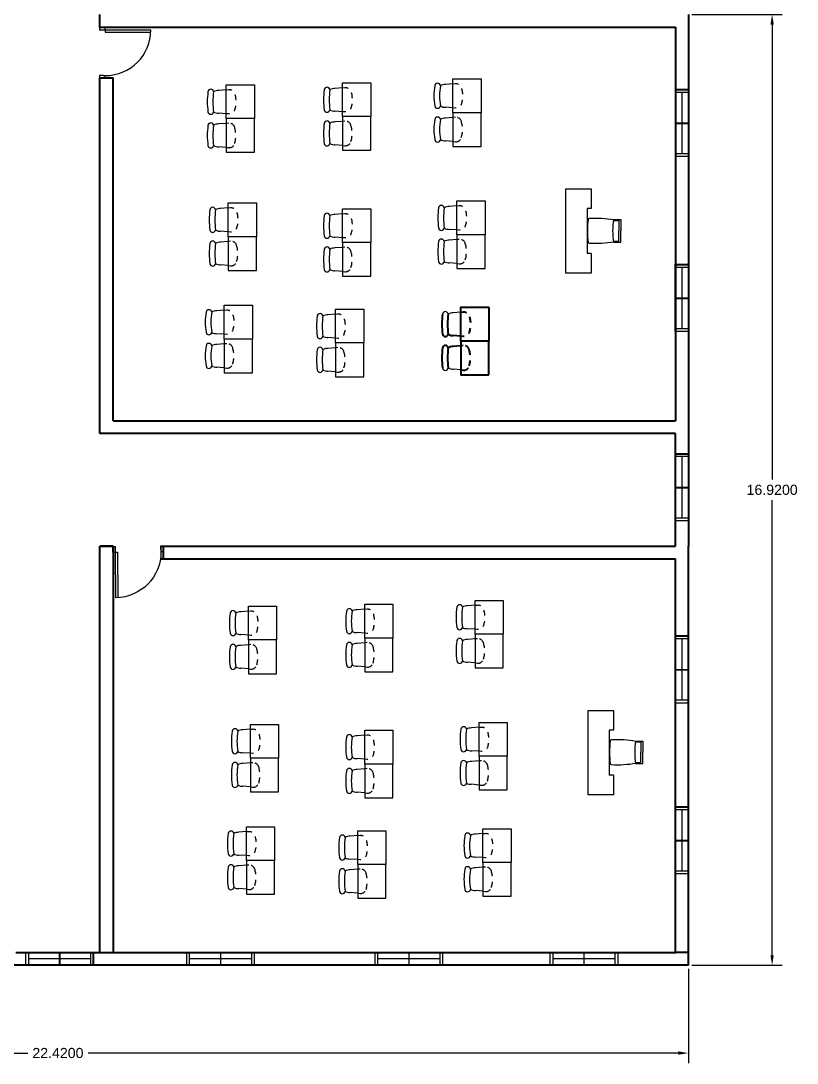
# Model space of a CAD drawing. Header units: metres. Extents: x -353 to 1688, y -477 to 135.
# Drawn here: x -226.75 to -212.95, y -443.92 to -425.38 of the extents above; entities that cross this region are included whole.
import ezdxf

# ---------------------------------------------------------------- set-up
doc = ezdxf.new("R2010")
doc.units = ezdxf.units.M
doc.header["$MEASUREMENT"] = 0
doc.linetypes.add('HIDDEN2', pattern=[0.1875, 0.125, -0.0625])
doc.layers.add('DIMENSION', color=240, linetype='Continuous', lineweight=40)
doc.layers.add('WALL', color=2, linetype='Continuous', lineweight=40)
doc.layers.add('door space', color=1, linetype='Continuous')
doc.layers.add('WINDOW', color=10, linetype='Continuous')
doc.layers.add('FURNITURE', color=130, linetype='Continuous', plot=False)
doc.styles.get("Standard").update_dxf_attribs({"font": 'arial.ttf'})
doc.dimstyles.new('Annotative', dxfattribs={"dimscale": 0, "dimtxt": 0.18, "dimasz": 0.18, "dimexe": 0.18, "dimexo": 0.0625, "dimgap": 0.09, "dimtad": 0, "dimtih": 1, "dimtoh": 1, "dimdec": 4, "dimzin": 0, "dimdsep": 46, "dimtxsty": 'Standard', "dimcen": 0.09, "dimadec": 0, "dimazin": 0, "dimtfac": 1, "dimtdec": 4, "dimtofl": 0, "dimtmove": 0, "dimatfit": 3, "dimfxl": 1, "dimtolj": 1, "dimtzin": 0, "dimarcsym": 0})

# ---------------------------------------------------------------- blocks, each defined once
blk = doc.blocks.new('*D440')
at = {"layer": 'Defpoints', "color": 0, "transparency": 16777216}
for p in [(-214.881, -425.264), (-214.881, -442.184), (-213.391, -442.184)]:
    blk.add_point(p, dxfattribs=at)
at = {"layer": 'DIMENSION', "color": 0, "lineweight": -2, "transparency": 16777216}
for p, q in [((-214.818, -425.264), (-213.211, -425.264)), ((-213.391, -425.444), (-213.391, -433.542)), ((-213.391, -442.004), (-213.391, -433.905)), ((-214.818, -442.184), (-213.211, -442.184))]:
    blk.add_line(p, q, dxfattribs=at)
at = {"layer": 'DIMENSION', "color": 0, "transparency": 16777216}
for points in [[(-213.421, -425.444), (-213.361, -425.444), (-213.391, -425.264)], [(-213.421, -442.004), (-213.361, -442.004), (-213.391, -442.184)]]:
    blk.add_solid(points, dxfattribs=at)
at = {"layer": 'DIMENSION', "color": 0, "transparency": 16777216, "insert": (-213.391, -433.724), "char_height": 0.18, "attachment_point": 5}
blk.add_mtext('\\A1;16.9200', dxfattribs=at)
blk = doc.blocks.new('*D441')
at = {"layer": 'Defpoints', "color": 0, "transparency": 16777216}
for p in [(-237.301, -442.184), (-214.881, -442.184), (-214.881, -443.745)]:
    blk.add_point(p, dxfattribs=at)
at = {"layer": 'DIMENSION', "color": 0, "lineweight": -2, "transparency": 16777216}
for p, q in [((-237.301, -442.246), (-237.301, -443.925)), ((-214.881, -442.246), (-214.881, -443.925)), ((-237.121, -443.745), (-226.626, -443.745)), ((-215.061, -443.745), (-225.556, -443.745))]:
    blk.add_line(p, q, dxfattribs=at)
at = {"layer": 'DIMENSION', "color": 0, "transparency": 16777216}
for points in [[(-237.121, -443.715), (-237.121, -443.775), (-237.301, -443.745)], [(-215.061, -443.715), (-215.061, -443.775), (-214.881, -443.745)]]:
    blk.add_solid(points, dxfattribs=at)
at = {"layer": 'DIMENSION', "color": 0, "transparency": 16777216, "insert": (-226.091, -443.745), "char_height": 0.18, "attachment_point": 5}
blk.add_mtext('\\A1;22.4200', dxfattribs=at)

msp = doc.modelspace()

# ---------------------------------------------------------------- linework, layer by layer
at = {"layer": 'DIMENSION'}
for p, q in [((-218.92587, -430.98972), (-219.06094, -430.97993)), ((-218.92587, -431.16093), (-219.06094, -431.17072))]:
    msp.add_line(p, q, dxfattribs=at)
for points in [[(-218.42587, -430.47532), (-218.42587, -431.07532), (-218.92587, -431.07532), (-218.92587, -430.47532)], [(-218.42587, -431.67532), (-218.42587, -431.07532), (-218.92587, -431.07532), (-218.92587, -431.67532)]]:
    msp.add_lwpolyline(points, close=True, dxfattribs=at)
at = {"layer": 'DIMENSION', "linetype": 'HIDDEN2', "ltscale": 0.03, "flags": 128}
msp.add_lwpolyline([(-218.92587, -430.56162), (-218.88308, -430.55783, -0.35850154), (-218.77661, -430.63085, -0.14150797), (-218.77661, -430.9198, -0.35850154), (-218.88308, -430.99282), (-218.92587, -430.98972)], format="xyb", dxfattribs=at)
at = {"layer": 'DIMENSION', "linetype": 'HIDDEN2', "ltscale": 0.03}
msp.add_lwpolyline([(-218.92587, -431.58903), (-218.88308, -431.59282, 0.35850154), (-218.77661, -431.5198, 0.14150797), (-218.77661, -431.23085, 0.35850154), (-218.88308, -431.15783), (-218.92587, -431.16093)], format="xyb", dxfattribs=at)
at = {"layer": 'DIMENSION'}
for centre, radius, start, end in [((-218.04497, -430.77532), 1.2192, 171.544527, 188.455473), ((-219.20067, -430.94712), 0.0508, 188.455473, 351.544527), ((-219.06094, -430.77675), 0.20318, 243.61801, 270), ((-218.04497, -431.37532), 1.2192, 171.544527, 188.455473), ((-219.20067, -431.20352), 0.0508, 8.455473, 171.544527), ((-219.06094, -431.37389), 0.20318, 90, 116.38199)]:
    msp.add_arc(centre, radius, start, end, dxfattribs=at)
at = {"layer": 'DIMENSION', "color": 7}
for centre in [(-217.94447, -430.77532), (-217.94447, -431.37532)]:
    msp.add_arc(centre, 1.2192, 171.544527, 188.455473, dxfattribs=at)
at = {"layer": 'door space'}
for p, q in [((-225.34879, -425.49721), (-225.34879, -425.54721)), ((-225.24879, -425.49721), (-225.34879, -425.49721)), ((-225.28879, -425.54721), (-225.34879, -425.54721)), ((-225.24879, -425.54221), (-225.28879, -425.54221)), ((-225.28879, -425.54721), (-225.28879, -425.54221)), ((-225.24879, -425.54221), (-225.24879, -425.49721)), ((-224.43879, -425.54221), (-225.24879, -425.54221)), ((-225.24879, -425.54221), (-225.24879, -425.57721)), ((-225.24879, -425.57721), (-224.43879, -425.57721)), ((-225.34879, -426.34721), (-225.34879, -426.39721)), ((-225.34879, -426.34721), (-225.28879, -426.34721)), ((-225.28879, -426.35221), (-225.28879, -426.34721)), ((-225.28879, -426.35221), (-225.24879, -426.35221)), ((-225.24879, -426.39721), (-225.24879, -426.35221)), ((-225.34879, -426.39721), (-225.24879, -426.39721)), ((-225.11518, -434.73297), (-225.06518, -434.73246)), ((-225.11417, -434.83296), (-225.11518, -434.73297)), ((-225.06918, -434.83251), (-225.11417, -434.83296)), ((-225.06458, -434.79246), (-225.06958, -434.79251)), ((-225.06918, -434.83251), (-225.06958, -434.79251)), ((-225.06918, -434.83251), (-225.03418, -434.83216)), ((-225.06105, -435.64247), (-225.06918, -434.83251)), ((-225.06458, -434.79246), (-225.06518, -434.73246)), ((-225.03418, -434.83216), (-225.02605, -435.64212)), ((-224.26522, -434.72443), (-224.21522, -434.72393)), ((-224.26522, -434.72443), (-224.26462, -434.78443)), ((-224.25962, -434.78438), (-224.26462, -434.78443)), ((-224.26084, -434.72439), (-224.26084, -434.88444)), ((-224.25962, -434.78438), (-224.25922, -434.82438)), ((-224.21422, -434.82393), (-224.25922, -434.82438)), ((-224.21522, -434.72393), (-224.21422, -434.82393))]:
    msp.add_line(p, q, dxfattribs=at)
msp.add_ellipse((-225.24879, -425.54221), major_axis=(0.57276, 0.57276), ratio=1, start_param=3.92699082, end_param=5.49778714, dxfattribs=at)
at = {"layer": 'door space', "extrusion": (0, 0, -1)}
msp.add_ellipse((-225.06918, -434.83251), major_axis=(-0.56698, -0.57848), ratio=1, start_param=3.92699082, end_param=5.49778714, dxfattribs=at)
at = {"layer": 'FURNITURE'}
for p, q in [((-219.06608, -426.4987), (-219.20115, -426.51066)), ((-223.09728, -426.60377), (-223.23235, -426.61573)), ((-221.0291, -426.56875), (-221.16417, -426.58071)), ((-219.06608, -426.9268), (-219.20115, -426.91701)), ((-223.09728, -427.03188), (-223.23235, -427.02209)), ((-221.0291, -426.99685), (-221.16417, -426.98706)), ((-219.06608, -427.09801), (-219.20115, -427.1078)), ((-223.09728, -427.20308), (-223.23235, -427.21287)), ((-221.0291, -427.16806), (-221.16417, -427.17785)), ((-223.09728, -427.63119), (-223.23235, -427.61923)), ((-221.0291, -427.59616), (-221.16417, -427.5842)), ((-219.06608, -427.52611), (-219.20115, -427.51415)), ((-217.05708, -429.8699), (-217.05708, -428.3699)), ((-217.05708, -428.3699), (-216.60708, -428.3699)), ((-216.60708, -428.3699), (-216.60708, -428.7199)), ((-223.06222, -428.70528), (-223.19729, -428.71724)), ((-218.99598, -428.67026), (-219.13105, -428.68222)), ((-216.68208, -428.7199), (-216.68208, -429.5199)), ((-216.60708, -428.7199), (-216.68208, -428.7199)), ((-221.0291, -428.81036), (-221.16417, -428.82232)), ((-216.20912, -428.9309), (-216.11708, -428.9309)), ((-216.20708, -428.9149), (-216.08208, -428.9149)), ((-216.11708, -428.9309), (-216.11708, -429.1149)), ((-216.08208, -428.9149), (-216.08208, -429.1149)), ((-223.06222, -429.13338), (-223.19729, -429.12359)), ((-218.99598, -429.09836), (-219.13105, -429.08857)), ((-216.11708, -429.2989), (-216.11708, -429.1149)), ((-216.08208, -429.3149), (-216.08208, -429.1149)), ((-223.06222, -429.30459), (-223.19729, -429.31438)), ((-221.0291, -429.23846), (-221.16417, -429.22867)), ((-218.99598, -429.26957), (-219.13105, -429.27936)), ((-216.20912, -429.2989), (-216.11708, -429.2989)), ((-216.20708, -429.3149), (-216.08208, -429.3149)), ((-221.0291, -429.40967), (-221.16417, -429.41946)), ((-216.60708, -429.5199), (-216.68208, -429.5199)), ((-216.60708, -429.5199), (-216.60708, -429.8699)), ((-218.99598, -429.69767), (-219.13105, -429.68571)), ((-223.06222, -429.7327), (-223.19729, -429.72073)), ((-221.0291, -429.83777), (-221.16417, -429.82581)), ((-216.60708, -429.8699), (-217.05708, -429.8699)), ((-223.13233, -430.52659), (-223.2674, -430.53855)), ((-221.1535, -430.59664), (-221.28857, -430.6086)), ((-218.92587, -430.56162), (-219.06094, -430.57358)), ((-223.13233, -430.95469), (-223.2674, -430.9449)), ((-223.13233, -431.1259), (-223.2674, -431.13569)), ((-221.1535, -431.02474), (-221.28857, -431.01495)), ((-221.1535, -431.19595), (-221.28857, -431.20574)), ((-223.13233, -431.554), (-223.2674, -431.54204)), ((-221.1535, -431.62405), (-221.28857, -431.61209)), ((-218.92587, -431.58903), (-219.06094, -431.57707)), ((-218.67271, -435.77643), (-218.80778, -435.78839)), ((-222.7039, -435.88151), (-222.83897, -435.89347)), ((-220.63572, -435.84648), (-220.77079, -435.85844)), ((-218.67271, -436.20453), (-218.80778, -436.19474)), ((-222.7039, -436.30961), (-222.83897, -436.29982)), ((-220.63572, -436.27458), (-220.77079, -436.26479)), ((-218.67271, -436.37574), (-218.80778, -436.38553)), ((-222.7039, -436.48082), (-222.83897, -436.49061)), ((-220.63572, -436.44579), (-220.77079, -436.45558)), ((-222.7039, -436.90892), (-222.83897, -436.89696)), ((-220.63572, -436.8739), (-220.77079, -436.86193)), ((-218.67271, -436.80384), (-218.80778, -436.79188)), ((-216.6637, -439.14763), (-216.6637, -437.64763)), ((-216.6637, -437.64763), (-216.2137, -437.64763)), ((-216.2137, -437.64763), (-216.2137, -437.99763)), ((-222.66885, -437.98302), (-222.80392, -437.99498)), ((-218.6026, -437.94799), (-218.73767, -437.95995)), ((-216.2887, -437.99763), (-216.2887, -438.79763)), ((-216.2137, -437.99763), (-216.2887, -437.99763)), ((-220.63572, -438.08809), (-220.77079, -438.10005)), ((-215.81575, -438.20863), (-215.7237, -438.20863)), ((-215.8137, -438.19263), (-215.6887, -438.19263)), ((-215.7237, -438.20863), (-215.7237, -438.39263)), ((-215.6887, -438.19263), (-215.6887, -438.39263)), ((-222.66885, -438.41112), (-222.80392, -438.40133)), ((-218.6026, -438.37609), (-218.73767, -438.3663)), ((-215.7237, -438.57663), (-215.7237, -438.39263)), ((-215.6887, -438.59263), (-215.6887, -438.39263)), ((-222.66885, -438.58233), (-222.80392, -438.59212)), ((-220.63572, -438.51619), (-220.77079, -438.5064)), ((-218.6026, -438.5473), (-218.73767, -438.55709)), ((-215.81575, -438.57663), (-215.7237, -438.57663)), ((-215.8137, -438.59263), (-215.6887, -438.59263)), ((-220.63572, -438.6874), (-220.77079, -438.69719)), ((-216.2137, -438.79763), (-216.2887, -438.79763)), ((-216.2137, -438.79763), (-216.2137, -439.14763)), ((-218.6026, -438.97541), (-218.73767, -438.96344)), ((-222.66885, -439.01043), (-222.80392, -438.99847)), ((-220.63572, -439.11551), (-220.77079, -439.10354)), ((-216.2137, -439.14763), (-216.6637, -439.14763)), ((-222.73896, -439.80432), (-222.87403, -439.81629)), ((-220.76012, -439.87437), (-220.89519, -439.88634)), ((-218.53249, -439.83935), (-218.66756, -439.85131)), ((-222.73896, -440.23243), (-222.87403, -440.22264)), ((-218.53249, -440.26745), (-218.66756, -440.25766)), ((-222.73896, -440.40364), (-222.87403, -440.41343)), ((-220.76012, -440.30248), (-220.89519, -440.29269)), ((-218.53249, -440.43866), (-218.66756, -440.44845)), ((-220.76012, -440.47369), (-220.89519, -440.48348)), ((-222.73896, -440.83174), (-222.87403, -440.81978)), ((-220.76012, -440.90179), (-220.89519, -440.88983)), ((-218.53249, -440.86676), (-218.66756, -440.8548))]:
    msp.add_line(p, q, dxfattribs=at)
for points in [[(-222.59728, -426.51748), (-222.59728, -427.11748), (-223.09728, -427.11748), (-223.09728, -426.51748)], [(-220.5291, -426.48246), (-220.5291, -427.08246), (-221.0291, -427.08246), (-221.0291, -426.48246)], [(-218.56608, -426.4124), (-218.56608, -427.0124), (-219.06608, -427.0124), (-219.06608, -426.4124)], [(-222.59728, -427.71748), (-222.59728, -427.11748), (-223.09728, -427.11748), (-223.09728, -427.71748)], [(-220.5291, -427.68246), (-220.5291, -427.08246), (-221.0291, -427.08246), (-221.0291, -427.68246)], [(-218.56608, -427.6124), (-218.56608, -427.0124), (-219.06608, -427.0124), (-219.06608, -427.6124)], [(-218.49598, -428.58396), (-218.49598, -429.18396), (-218.99598, -429.18396), (-218.99598, -428.58396)], [(-222.56222, -428.61899), (-222.56222, -429.21899), (-223.06222, -429.21899), (-223.06222, -428.61899)], [(-220.5291, -428.72406), (-220.5291, -429.32406), (-221.0291, -429.32406), (-221.0291, -428.72406)], [(-222.56222, -429.81899), (-222.56222, -429.21899), (-223.06222, -429.21899), (-223.06222, -429.81899)], [(-220.5291, -429.92406), (-220.5291, -429.32406), (-221.0291, -429.32406), (-221.0291, -429.92406)], [(-218.49598, -429.78396), (-218.49598, -429.18396), (-218.99598, -429.18396), (-218.99598, -429.78396)], [(-222.63233, -430.4403), (-222.63233, -431.0403), (-223.13233, -431.0403), (-223.13233, -430.4403)], [(-220.6535, -430.51035), (-220.6535, -431.11035), (-221.1535, -431.11035), (-221.1535, -430.51035)], [(-222.63233, -431.6403), (-222.63233, -431.0403), (-223.13233, -431.0403), (-223.13233, -431.6403)], [(-220.6535, -431.71035), (-220.6535, -431.11035), (-221.1535, -431.11035), (-221.1535, -431.71035)], [(-222.2039, -435.79521), (-222.2039, -436.39521), (-222.7039, -436.39521), (-222.7039, -435.79521)], [(-220.13572, -435.76019), (-220.13572, -436.36019), (-220.63572, -436.36019), (-220.63572, -435.76019)], [(-218.17271, -435.69014), (-218.17271, -436.29014), (-218.67271, -436.29014), (-218.67271, -435.69014)], [(-220.13572, -436.96019), (-220.13572, -436.36019), (-220.63572, -436.36019), (-220.63572, -436.96019)], [(-218.17271, -436.89014), (-218.17271, -436.29014), (-218.67271, -436.29014), (-218.67271, -436.89014)], [(-222.2039, -436.99521), (-222.2039, -436.39521), (-222.7039, -436.39521), (-222.7039, -436.99521)], [(-218.1026, -437.8617), (-218.1026, -438.4617), (-218.6026, -438.4617), (-218.6026, -437.8617)], [(-222.16885, -437.89672), (-222.16885, -438.49672), (-222.66885, -438.49672), (-222.66885, -437.89672)], [(-220.13572, -438.0018), (-220.13572, -438.6018), (-220.63572, -438.6018), (-220.63572, -438.0018)], [(-222.16885, -439.09672), (-222.16885, -438.49672), (-222.66885, -438.49672), (-222.66885, -439.09672)], [(-220.13572, -439.2018), (-220.13572, -438.6018), (-220.63572, -438.6018), (-220.63572, -439.2018)], [(-218.1026, -439.0617), (-218.1026, -438.4617), (-218.6026, -438.4617), (-218.6026, -439.0617)], [(-222.23896, -439.71803), (-222.23896, -440.31803), (-222.73896, -440.31803), (-222.73896, -439.71803)], [(-220.26012, -439.78808), (-220.26012, -440.38808), (-220.76012, -440.38808), (-220.76012, -439.78808)], [(-218.03249, -439.75306), (-218.03249, -440.35306), (-218.53249, -440.35306), (-218.53249, -439.75306)], [(-222.23896, -440.91803), (-222.23896, -440.31803), (-222.73896, -440.31803), (-222.73896, -440.91803)], [(-220.26012, -440.98808), (-220.26012, -440.38808), (-220.76012, -440.38808), (-220.76012, -440.98808)], [(-218.03249, -440.95306), (-218.03249, -440.35306), (-218.53249, -440.35306), (-218.53249, -440.95306)]]:
    msp.add_lwpolyline(points, close=True, dxfattribs=at)
at = {"layer": 'FURNITURE', "linetype": 'HIDDEN2', "ltscale": 0.03, "flags": 128}
for points in [[(-219.06608, -426.4987), (-219.02329, -426.49491, -0.35850154), (-218.91683, -426.56793, -0.14150797), (-218.91683, -426.85688, -0.35850154), (-219.02329, -426.9299), (-219.06608, -426.9268)], [(-223.09728, -426.60377), (-223.05449, -426.59998, -0.35850154), (-222.94802, -426.67301, -0.14150797), (-222.94802, -426.96195, -0.35850154), (-223.05449, -427.03498), (-223.09728, -427.03188)], [(-221.0291, -426.56875), (-220.98631, -426.56496, -0.35850154), (-220.87984, -426.63798, -0.14150797), (-220.87984, -426.92693, -0.35850154), (-220.98631, -426.99995), (-221.0291, -426.99685)], [(-223.06222, -428.70528), (-223.01943, -428.70149, -0.35850154), (-222.91297, -428.77452, -0.14150797), (-222.91297, -429.06346, -0.35850154), (-223.01943, -429.13649), (-223.06222, -429.13338)], [(-218.99598, -428.67026), (-218.95319, -428.66647, -0.35850154), (-218.84672, -428.73949, -0.14150797), (-218.84672, -429.02844, -0.35850154), (-218.95319, -429.10146), (-218.99598, -429.09836)], [(-221.0291, -428.81036), (-220.98631, -428.80657, -0.35850154), (-220.87984, -428.87959, -0.14150797), (-220.87984, -429.16854, -0.35850154), (-220.98631, -429.24156), (-221.0291, -429.23846)], [(-223.13233, -430.52659), (-223.08954, -430.5228, -0.35850154), (-222.98308, -430.59582, -0.14150797), (-222.98308, -430.88477, -0.35850154), (-223.08954, -430.95779), (-223.13233, -430.95469)], [(-221.1535, -430.59664), (-221.11071, -430.59285, -0.35850154), (-221.00424, -430.66587, -0.14150797), (-221.00424, -430.95482, -0.35850154), (-221.11071, -431.02784), (-221.1535, -431.02474)], [(-218.67271, -435.77643), (-218.62992, -435.77264, -0.35850154), (-218.52345, -435.84566, -0.14150797), (-218.52345, -436.13461, -0.35850154), (-218.62992, -436.20763), (-218.67271, -436.20453)], [(-222.7039, -435.88151), (-222.66111, -435.87772, -0.35850154), (-222.55465, -435.95074, -0.14150797), (-222.55465, -436.23969, -0.35850154), (-222.66111, -436.31271), (-222.7039, -436.30961)], [(-220.63572, -435.84648), (-220.59293, -435.84269, -0.35850154), (-220.48647, -435.91572, -0.14150797), (-220.48647, -436.20466, -0.35850154), (-220.59293, -436.27769), (-220.63572, -436.27458)], [(-222.66885, -437.98302), (-222.62606, -437.97923, -0.35850154), (-222.51959, -438.05225, -0.14150797), (-222.51959, -438.3412, -0.35850154), (-222.62606, -438.41422), (-222.66885, -438.41112)], [(-218.6026, -437.94799), (-218.55981, -437.9442, -0.35850154), (-218.45334, -438.01722, -0.14150797), (-218.45334, -438.30617, -0.35850154), (-218.55981, -438.37919), (-218.6026, -438.37609)], [(-220.63572, -438.08809), (-220.59293, -438.0843, -0.35850154), (-220.48647, -438.15733, -0.14150797), (-220.48647, -438.44627, -0.35850154), (-220.59293, -438.5193), (-220.63572, -438.51619)], [(-222.73896, -439.80432), (-222.69617, -439.80053, -0.35850154), (-222.5897, -439.87356, -0.14150797), (-222.5897, -440.1625, -0.35850154), (-222.69617, -440.23553), (-222.73896, -440.23243)], [(-220.76012, -439.87437), (-220.71733, -439.87058, -0.35850154), (-220.61087, -439.94361, -0.14150797), (-220.61087, -440.23255, -0.35850154), (-220.71733, -440.30558), (-220.76012, -440.30248)], [(-218.53249, -439.83935), (-218.4897, -439.83556, -0.35850154), (-218.38324, -439.90858, -0.14150797), (-218.38324, -440.19753, -0.35850154), (-218.4897, -440.27055), (-218.53249, -440.26745)]]:
    msp.add_lwpolyline(points, format="xyb", dxfattribs=at)
at = {"layer": 'FURNITURE', "linetype": 'HIDDEN2', "ltscale": 0.03}
for points in [[(-219.06608, -427.52611), (-219.02329, -427.5299, 0.35850154), (-218.91683, -427.45688, 0.14150797), (-218.91683, -427.16793, 0.35850154), (-219.02329, -427.09491), (-219.06608, -427.09801)], [(-223.09728, -427.63119), (-223.05449, -427.63498, 0.35850154), (-222.94802, -427.56195, 0.14150797), (-222.94802, -427.27301, 0.35850154), (-223.05449, -427.19998), (-223.09728, -427.20308)], [(-221.0291, -427.59616), (-220.98631, -427.59995, 0.35850154), (-220.87984, -427.52693, 0.14150797), (-220.87984, -427.23798, 0.35850154), (-220.98631, -427.16496), (-221.0291, -427.16806)], [(-223.06222, -429.7327), (-223.01943, -429.73649, 0.35850154), (-222.91297, -429.66346, 0.14150797), (-222.91297, -429.37452, 0.35850154), (-223.01943, -429.30149), (-223.06222, -429.30459)], [(-218.99598, -429.69767), (-218.95319, -429.70146, 0.35850154), (-218.84672, -429.62844, 0.14150797), (-218.84672, -429.33949, 0.35850154), (-218.95319, -429.26647), (-218.99598, -429.26957)], [(-221.0291, -429.83777), (-220.98631, -429.84156, 0.35850154), (-220.87984, -429.76854, 0.14150797), (-220.87984, -429.47959, 0.35850154), (-220.98631, -429.40657), (-221.0291, -429.40967)], [(-223.13233, -431.554), (-223.08954, -431.55779, 0.35850154), (-222.98308, -431.48477, 0.14150797), (-222.98308, -431.19582, 0.35850154), (-223.08954, -431.1228), (-223.13233, -431.1259)], [(-221.1535, -431.62405), (-221.11071, -431.62784, 0.35850154), (-221.00424, -431.55482, 0.14150797), (-221.00424, -431.26587, 0.35850154), (-221.11071, -431.19285), (-221.1535, -431.19595)], [(-218.67271, -436.80384), (-218.62992, -436.80763, 0.35850154), (-218.52345, -436.73461, 0.14150797), (-218.52345, -436.44566, 0.35850154), (-218.62992, -436.37264), (-218.67271, -436.37574)], [(-222.7039, -436.90892), (-222.66111, -436.91271, 0.35850154), (-222.55465, -436.83969, 0.14150797), (-222.55465, -436.55074, 0.35850154), (-222.66111, -436.47772), (-222.7039, -436.48082)], [(-220.63572, -436.8739), (-220.59293, -436.87769, 0.35850154), (-220.48647, -436.80466, 0.14150797), (-220.48647, -436.51572, 0.35850154), (-220.59293, -436.44269), (-220.63572, -436.44579)], [(-222.66885, -439.01043), (-222.62606, -439.01422, 0.35850154), (-222.51959, -438.9412, 0.14150797), (-222.51959, -438.65225, 0.35850154), (-222.62606, -438.57923), (-222.66885, -438.58233)], [(-218.6026, -438.97541), (-218.55981, -438.97919, 0.35850154), (-218.45334, -438.90617, 0.14150797), (-218.45334, -438.61722, 0.35850154), (-218.55981, -438.5442), (-218.6026, -438.5473)], [(-220.63572, -439.11551), (-220.59293, -439.1193, 0.35850154), (-220.48647, -439.04627, 0.14150797), (-220.48647, -438.75733, 0.35850154), (-220.59293, -438.6843), (-220.63572, -438.6874)], [(-222.73896, -440.83174), (-222.69617, -440.83553, 0.35850154), (-222.5897, -440.7625, 0.14150797), (-222.5897, -440.47356, 0.35850154), (-222.69617, -440.40053), (-222.73896, -440.40364)], [(-220.76012, -440.90179), (-220.71733, -440.90558, 0.35850154), (-220.61087, -440.83255, 0.14150797), (-220.61087, -440.54361, 0.35850154), (-220.71733, -440.47058), (-220.76012, -440.47369)], [(-218.53249, -440.86676), (-218.4897, -440.87055, 0.35850154), (-218.38324, -440.79753, 0.14150797), (-218.38324, -440.50858, 0.35850154), (-218.4897, -440.43556), (-218.53249, -440.43866)]]:
    msp.add_lwpolyline(points, format="xyb", dxfattribs=at)
at = {"layer": 'FURNITURE'}
for centre, radius, start, end in [((-221.3039, -426.61065), 0.0508, 8.455473, 171.544527), ((-218.18518, -426.7124), 1.2192, 171.544527, 188.455473), ((-219.34088, -426.5406), 0.0508, 8.455473, 171.544527), ((-219.20115, -426.71383), 0.20318, 90, 116.212212), ((-222.21638, -426.81748), 1.2192, 171.544527, 188.455473), ((-223.37208, -426.64568), 0.0508, 8.455473, 171.544527), ((-223.23235, -426.81891), 0.20318, 90, 116.212212), ((-220.1482, -426.78246), 1.2192, 171.544527, 188.455473), ((-221.16417, -426.78389), 0.20318, 90, 116.212212), ((-219.34088, -426.88421), 0.0508, 188.455473, 351.544527), ((-219.20115, -426.71383), 0.20318, 243.61801, 270), ((-223.37208, -426.98928), 0.0508, 188.455473, 351.544527), ((-223.23235, -426.81891), 0.20318, 243.61801, 270), ((-221.3039, -426.95426), 0.0508, 188.455473, 351.544527), ((-221.16417, -426.78389), 0.20318, 243.61801, 270), ((-219.34088, -427.1406), 0.0508, 8.455473, 171.544527), ((-219.20115, -427.31097), 0.20318, 90, 116.38199), ((-222.21638, -427.41748), 1.2192, 171.544527, 188.455473), ((-223.37208, -427.24568), 0.0508, 8.455473, 171.544527), ((-223.23235, -427.41605), 0.20318, 90, 116.38199), ((-220.1482, -427.38246), 1.2192, 171.544527, 188.455473), ((-221.3039, -427.21065), 0.0508, 8.455473, 171.544527), ((-221.16417, -427.38102), 0.20318, 90, 116.38199), ((-218.18518, -427.3124), 1.2192, 171.544527, 188.455473), ((-223.37208, -427.58928), 0.0508, 188.455473, 351.544527), ((-223.23235, -427.41605), 0.20318, 243.787788, 270), ((-221.3039, -427.55426), 0.0508, 188.455473, 351.544527), ((-221.16417, -427.38102), 0.20318, 243.787788, 270), ((-219.34088, -427.48421), 0.0508, 188.455473, 351.544527), ((-219.20115, -427.31097), 0.20318, 243.787788, 270), ((-222.18132, -428.91899), 1.2192, 171.544527, 188.455473), ((-223.33702, -428.74719), 0.0508, 8.455473, 171.544527), ((-223.19729, -428.92042), 0.20318, 90, 116.212212), ((-218.11508, -428.88396), 1.2192, 171.544527, 188.455473), ((-219.27078, -428.71216), 0.0508, 8.455473, 171.544527), ((-219.13105, -428.88539), 0.20318, 90, 116.212212), ((-220.1482, -429.02406), 1.2192, 171.544527, 188.455473), ((-221.3039, -428.85226), 0.0508, 8.455473, 171.544527), ((-221.16417, -429.02549), 0.20318, 90, 116.212212), ((-223.33702, -429.09079), 0.0508, 188.455473, 351.544527), ((-223.19729, -428.92042), 0.20318, 243.61801, 270), ((-219.27078, -429.05577), 0.0508, 188.455473, 351.544527), ((-219.13105, -428.88539), 0.20318, 243.61801, 270), ((-222.18132, -429.51899), 1.2192, 171.544527, 188.455473), ((-223.33702, -429.34719), 0.0508, 8.455473, 171.544527), ((-223.19729, -429.51756), 0.20318, 90, 116.38199), ((-221.3039, -429.19587), 0.0508, 188.455473, 351.544527), ((-221.16417, -429.02549), 0.20318, 243.61801, 270), ((-218.11508, -429.48396), 1.2192, 171.544527, 188.455473), ((-219.27078, -429.31216), 0.0508, 8.455473, 171.544527), ((-219.13105, -429.48253), 0.20318, 90, 116.38199), ((-220.1482, -429.62406), 1.2192, 171.544527, 188.455473), ((-221.3039, -429.45226), 0.0508, 8.455473, 171.544527), ((-221.16417, -429.62263), 0.20318, 90, 116.38199), ((-223.33702, -429.69079), 0.0508, 188.455473, 351.544527), ((-223.19729, -429.51756), 0.20318, 243.787788, 270), ((-219.27078, -429.65577), 0.0508, 188.455473, 351.544527), ((-219.13105, -429.48253), 0.20318, 243.787788, 270), ((-221.3039, -429.79587), 0.0508, 188.455473, 351.544527), ((-221.16417, -429.62263), 0.20318, 243.787788, 270), ((-222.25143, -430.7403), 1.2192, 171.544527, 188.455473), ((-223.40713, -430.56849), 0.0508, 8.455473, 171.544527), ((-223.2674, -430.74173), 0.20318, 90, 116.212212), ((-220.2726, -430.81035), 1.2192, 171.544527, 188.455473), ((-221.4283, -430.63855), 0.0508, 8.455473, 171.544527), ((-221.28857, -430.81178), 0.20318, 90, 116.212212), ((-219.20067, -430.60352), 0.0508, 8.455473, 171.544527), ((-219.06094, -430.77675), 0.20318, 90, 116.212212), ((-223.40713, -430.9121), 0.0508, 188.455473, 351.544527), ((-223.2674, -430.74173), 0.20318, 243.61801, 270), ((-221.4283, -430.98215), 0.0508, 188.455473, 351.544527), ((-221.28857, -430.81178), 0.20318, 243.61801, 270), ((-222.25143, -431.3403), 1.2192, 171.544527, 188.455473), ((-223.40713, -431.16849), 0.0508, 8.455473, 171.544527), ((-223.2674, -431.33887), 0.20318, 90, 116.38199), ((-221.4283, -431.23855), 0.0508, 8.455473, 171.544527), ((-220.2726, -431.41035), 1.2192, 171.544527, 188.455473), ((-221.28857, -431.40892), 0.20318, 90, 116.38199), ((-223.40713, -431.5121), 0.0508, 188.455473, 351.544527), ((-223.2674, -431.33887), 0.20318, 243.787788, 270), ((-219.20067, -431.54712), 0.0508, 188.455473, 351.544527), ((-219.06094, -431.37389), 0.20318, 243.787788, 270), ((-221.4283, -431.58215), 0.0508, 188.455473, 351.544527), ((-221.28857, -431.40892), 0.20318, 243.787788, 270), ((-217.79181, -435.99014), 1.2192, 171.544527, 188.455473), ((-218.94751, -435.81833), 0.0508, 8.455473, 171.544527), ((-218.80778, -435.99157), 0.20318, 90, 116.212212), ((-221.823, -436.09521), 1.2192, 171.544527, 188.455473), ((-222.9787, -435.92341), 0.0508, 8.455473, 171.544527), ((-222.83897, -436.09664), 0.20318, 90, 116.212212), ((-219.75482, -436.06019), 1.2192, 171.544527, 188.455473), ((-220.91052, -435.88839), 0.0508, 8.455473, 171.544527), ((-220.77079, -436.06162), 0.20318, 90, 116.212212), ((-218.94751, -436.16194), 0.0508, 188.455473, 351.544527), ((-218.80778, -435.99157), 0.20318, 243.61801, 270), ((-222.9787, -436.26702), 0.0508, 188.455473, 351.544527), ((-222.83897, -436.09664), 0.20318, 243.61801, 270), ((-220.91052, -436.23199), 0.0508, 188.455473, 351.544527), ((-220.77079, -436.06162), 0.20318, 243.61801, 270), ((-218.94751, -436.41833), 0.0508, 8.455473, 171.544527), ((-218.80778, -436.58871), 0.20318, 90, 116.38199), ((-221.823, -436.69521), 1.2192, 171.544527, 188.455473), ((-222.9787, -436.52341), 0.0508, 8.455473, 171.544527), ((-222.83897, -436.69378), 0.20318, 90, 116.38199), ((-219.75482, -436.66019), 1.2192, 171.544527, 188.455473), ((-220.91052, -436.48839), 0.0508, 8.455473, 171.544527), ((-220.77079, -436.65876), 0.20318, 90, 116.38199), ((-217.79181, -436.59014), 1.2192, 171.544527, 188.455473), ((-222.9787, -436.86702), 0.0508, 188.455473, 351.544527), ((-222.83897, -436.69378), 0.20318, 243.787788, 270), ((-220.91052, -436.83199), 0.0508, 188.455473, 351.544527), ((-220.77079, -436.65876), 0.20318, 243.787788, 270), ((-218.94751, -436.76194), 0.0508, 188.455473, 351.544527), ((-218.80778, -436.58871), 0.20318, 243.787788, 270), ((-221.78795, -438.19672), 1.2192, 171.544527, 188.455473), ((-222.94365, -438.02492), 0.0508, 8.455473, 171.544527), ((-222.80392, -438.19815), 0.20318, 90, 116.212212), ((-217.7217, -438.1617), 1.2192, 171.544527, 188.455473), ((-218.8774, -437.9899), 0.0508, 8.455473, 171.544527), ((-218.73767, -438.16313), 0.20318, 90, 116.212212), ((-219.75482, -438.3018), 1.2192, 171.544527, 188.455473), ((-220.91052, -438.13), 0.0508, 8.455473, 171.544527), ((-220.77079, -438.30323), 0.20318, 90, 116.212212), ((-222.94365, -438.36853), 0.0508, 188.455473, 351.544527), ((-222.80392, -438.19815), 0.20318, 243.61801, 270), ((-218.8774, -438.3335), 0.0508, 188.455473, 351.544527), ((-218.73767, -438.16313), 0.20318, 243.61801, 270), ((-222.94365, -438.62492), 0.0508, 8.455473, 171.544527), ((-222.80392, -438.79529), 0.20318, 90, 116.38199), ((-220.91052, -438.4736), 0.0508, 188.455473, 351.544527), ((-220.77079, -438.30323), 0.20318, 243.61801, 270), ((-217.7217, -438.7617), 1.2192, 171.544527, 188.455473), ((-218.8774, -438.5899), 0.0508, 8.455473, 171.544527), ((-218.73767, -438.76027), 0.20318, 90, 116.38199), ((-221.78795, -438.79672), 1.2192, 171.544527, 188.455473), ((-219.75482, -438.9018), 1.2192, 171.544527, 188.455473), ((-220.91052, -438.73), 0.0508, 8.455473, 171.544527), ((-220.77079, -438.90037), 0.20318, 90, 116.38199), ((-222.94365, -438.96853), 0.0508, 188.455473, 351.544527), ((-222.80392, -438.79529), 0.20318, 243.787788, 270), ((-218.8774, -438.9335), 0.0508, 188.455473, 351.544527), ((-218.73767, -438.76027), 0.20318, 243.787788, 270), ((-220.91052, -439.0736), 0.0508, 188.455473, 351.544527), ((-220.77079, -438.90037), 0.20318, 243.787788, 270), ((-221.85806, -440.01803), 1.2192, 171.544527, 188.455473), ((-223.01376, -439.84623), 0.0508, 8.455473, 171.544527), ((-222.87403, -440.01946), 0.20318, 90, 116.212212), ((-219.87922, -440.08808), 1.2192, 171.544527, 188.455473), ((-221.03492, -439.91628), 0.0508, 8.455473, 171.544527), ((-220.89519, -440.08951), 0.20318, 90, 116.212212), ((-217.65159, -440.05306), 1.2192, 171.544527, 188.455473), ((-218.80729, -439.88125), 0.0508, 8.455473, 171.544527), ((-218.66756, -440.05449), 0.20318, 90, 116.212212), ((-223.01376, -440.18983), 0.0508, 188.455473, 351.544527), ((-222.87403, -440.01946), 0.20318, 243.61801, 270), ((-221.03492, -440.25988), 0.0508, 188.455473, 351.544527), ((-220.89519, -440.08951), 0.20318, 243.61801, 270), ((-218.80729, -440.22486), 0.0508, 188.455473, 351.544527), ((-218.66756, -440.05449), 0.20318, 243.61801, 270), ((-221.85806, -440.61803), 1.2192, 171.544527, 188.455473), ((-223.01376, -440.44623), 0.0508, 8.455473, 171.544527), ((-222.87403, -440.6166), 0.20318, 90, 116.38199), ((-221.03492, -440.51628), 0.0508, 8.455473, 171.544527), ((-218.80729, -440.48125), 0.0508, 8.455473, 171.544527), ((-218.66756, -440.65163), 0.20318, 90, 116.38199), ((-219.87922, -440.68808), 1.2192, 171.544527, 188.455473), ((-220.89519, -440.68665), 0.20318, 90, 116.38199), ((-217.65159, -440.65306), 1.2192, 171.544527, 188.455473), ((-223.01376, -440.78983), 0.0508, 188.455473, 351.544527), ((-222.87403, -440.6166), 0.20318, 243.787788, 270), ((-218.80729, -440.82486), 0.0508, 188.455473, 351.544527), ((-218.66756, -440.65163), 0.20318, 243.787788, 270), ((-221.03492, -440.85988), 0.0508, 188.455473, 351.544527), ((-220.89519, -440.68665), 0.20318, 243.787788, 270)]:
    msp.add_arc(centre, radius, start, end, dxfattribs=at)
at = {"layer": 'FURNITURE', "color": 7}
for centre in [(-218.08469, -426.7124), (-222.11588, -426.81748), (-220.0477, -426.78246), (-222.11588, -427.41748), (-220.0477, -427.38246), (-218.08469, -427.3124), (-222.08083, -428.91899), (-218.01458, -428.88396), (-220.0477, -429.02406), (-222.08083, -429.51899), (-218.01458, -429.48396), (-220.0477, -429.62406), (-222.15094, -430.7403), (-220.1721, -430.81035), (-222.15094, -431.3403), (-220.1721, -431.41035), (-217.69131, -435.99014), (-221.72251, -436.09521), (-219.65433, -436.06019), (-221.72251, -436.69521), (-219.65433, -436.66019), (-217.69131, -436.59014), (-221.68745, -438.19672), (-217.6212, -438.1617), (-219.65433, -438.3018), (-217.6212, -438.7617), (-221.68745, -438.79672), (-219.65433, -438.9018), (-221.75756, -440.01803), (-219.77873, -440.08808), (-217.5511, -440.05306), (-221.75756, -440.61803), (-219.77873, -440.68808), (-217.5511, -440.65306)]:
    msp.add_arc(centre, 1.2192, 171.544527, 188.455473, dxfattribs=at)
at = {"layer": 'FURNITURE', "extrusion": (0, 0, -1)}
for centre, major_axis, start_param, end_param in [((-214.5537, -429.1149), (1.4958, 1.4958), 3.92699082, 4.02540934), ((-216.63894, -428.90901), (0.01414, 0.01414), 4.02540934, 5.45152419), ((-216.54508, -430.9364), (1.44926, 1.44926), 5.45152419, 5.6634572), ((-214.60694, -429.1274), (1.14141, 1.14141), 3.93473471, 4.05901893), ((-214.5537, -429.1149), (1.4958, -1.4958), 2.25777597, 2.35619449), ((-214.60694, -429.1024), (1.14141, -1.14141), 2.22416638, 2.3484506), ((-216.63894, -429.32079), (0.01414, -0.01414), 0.83166112, 2.25777597), ((-216.54508, -427.2934), (1.44926, -1.44926), 0.61972811, 0.83166112), ((-214.16033, -438.39263), (1.4958, 1.4958), 3.92699082, 4.02540934), ((-216.24556, -438.18674), (0.01414, 0.01414), 4.02540934, 5.45152419), ((-216.1517, -440.21413), (1.44926, 1.44926), 5.45152419, 5.6634572), ((-214.21356, -438.40513), (1.14141, 1.14141), 3.93473471, 4.05901893), ((-214.16033, -438.39263), (1.4958, -1.4958), 2.25777597, 2.35619449), ((-214.21356, -438.38013), (1.14141, -1.14141), 2.22416638, 2.3484506), ((-216.24556, -438.59853), (0.01414, -0.01414), 0.83166112, 2.25777597), ((-216.1517, -436.57113), (1.44926, -1.44926), 0.61972811, 0.83166112)]:
    msp.add_ellipse(centre, major_axis=major_axis, ratio=1, start_param=start_param, end_param=end_param, dxfattribs=at)
at = {"layer": 'WALL'}
for p, q in [((-225.34393, -425.49353), (-225.34393, -425.26353)), ((-214.88076, -425.26353), (-214.88076, -432.72353)), ((-225.34393, -425.49353), (-225.34076, -425.49353)), ((-225.34393, -425.49353), (-215.11076, -425.49353)), ((-215.11076, -425.49353), (-215.11076, -432.49353)), ((-225.34393, -426.39353), (-225.11076, -426.39353)), ((-225.34393, -432.72353), (-225.34393, -426.39353)), ((-225.11076, -432.49363), (-225.11076, -426.39353)), ((-225.34393, -428.99353), (-225.34076, -428.99353)), ((-225.34076, -432.49353), (-225.34393, -432.49353)), ((-225.11076, -432.49363), (-215.11076, -432.49353)), ((-225.34076, -432.72353), (-225.34393, -432.72353)), ((-225.11076, -432.72353), (-225.34076, -432.72353)), ((-225.11084, -432.72353), (-225.11084, -432.72362)), ((-215.11076, -432.72353), (-225.11076, -432.72353)), ((-224.21084, -432.72362), (-224.21084, -432.72353)), ((-215.11076, -434.72356), (-215.11076, -432.72353)), ((-214.88076, -432.72353), (-214.88049, -434.72353)), ((-225.34393, -434.72561), (-225.11393, -434.72561)), ((-225.34393, -441.95353), (-225.34393, -434.72561)), ((-225.34076, -434.72465), (-225.34076, -434.72561)), ((-225.11084, -434.72482), (-225.34076, -434.72465)), ((-225.11084, -434.72482), (-225.11084, -434.95482)), ((-225.11076, -434.72465), (-225.11076, -438.22353)), ((-224.26522, -434.72482), (-215.11076, -434.72356)), ((-224.21084, -434.95482), (-224.21084, -434.72482)), ((-214.88076, -442.18353), (-214.88076, -434.72353)), ((-225.11076, -434.95353), (-225.11076, -441.95353)), ((-224.26827, -434.95353), (-215.11076, -434.95353)), ((-215.11076, -441.95353), (-215.11076, -434.95353)), ((-225.11393, -438.22353), (-225.11076, -438.22353)), ((-214.88076, -441.95353), (-214.88076, -441.35353)), ((-226.84076, -441.95353), (-215.11076, -441.95353)), ((-226.84076, -441.95353), (-225.34076, -441.95353)), ((-214.88076, -441.95353), (-215.11076, -441.95353)), ((-214.88076, -442.18353), (-237.30076, -442.18353))]:
    msp.add_line(p, q, dxfattribs=at)
at = {"layer": 'WINDOW'}
for p, q in [((-215.10932, -427.79456), (-215.10932, -426.59456)), ((-215.10932, -426.59456), (-214.87932, -426.59456)), ((-215.10932, -426.59456), (-215.10932, -427.19456)), ((-215.10932, -426.60534), (-214.87932, -426.60534)), ((-215.10932, -426.64456), (-214.87932, -426.64456)), ((-214.99432, -426.64456), (-214.99432, -427.74456)), ((-214.87932, -426.59456), (-214.87932, -427.79456)), ((-215.10932, -427.19456), (-214.87932, -427.19456)), ((-215.10932, -427.20534), (-214.87932, -427.20534)), ((-214.87932, -427.74456), (-215.10932, -427.74456)), ((-214.87932, -427.79456), (-215.10932, -427.79456)), ((-215.11265, -430.9089), (-215.11265, -429.7089)), ((-215.11265, -429.7089), (-214.88265, -429.7089)), ((-215.11265, -429.7089), (-215.11265, -430.3089)), ((-214.88265, -429.7089), (-214.88265, -430.9089)), ((-215.11265, -429.71968), (-214.88265, -429.71968)), ((-215.11265, -429.7589), (-214.88265, -429.7589)), ((-214.99765, -429.7589), (-214.99765, -430.8589)), ((-215.11265, -430.3089), (-214.88265, -430.3089)), ((-215.11265, -430.31968), (-214.88265, -430.31968)), ((-214.88265, -430.8589), (-215.11265, -430.8589)), ((-214.88265, -430.9089), (-215.11265, -430.9089)), ((-215.11076, -434.2756), (-215.11076, -433.0756)), ((-215.11076, -433.0756), (-214.88076, -433.0756)), ((-215.11076, -433.0756), (-215.11076, -433.6756)), ((-215.11076, -433.08638), (-214.88076, -433.08638)), ((-215.11076, -433.1256), (-214.88076, -433.1256)), ((-214.99576, -433.1256), (-214.99576, -434.2256)), ((-214.88076, -433.0756), (-214.88076, -434.2756)), ((-215.11076, -433.6756), (-214.88076, -433.6756)), ((-215.11076, -433.68638), (-214.88076, -433.68638)), ((-214.88076, -434.2256), (-215.11076, -434.2256)), ((-214.88076, -434.2756), (-215.11076, -434.2756)), ((-225.11084, -434.95482), (-225.11076, -434.95482)), ((-215.10995, -437.51753), (-215.10995, -436.31753)), ((-215.10995, -436.31753), (-214.87995, -436.31753)), ((-215.10995, -436.31753), (-215.10995, -436.91753)), ((-215.10995, -436.32831), (-214.87995, -436.32831)), ((-215.10995, -436.36753), (-214.87995, -436.36753)), ((-214.99495, -436.36753), (-214.99495, -437.46753)), ((-214.87995, -436.31753), (-214.87995, -437.51753)), ((-215.10995, -436.91753), (-214.87995, -436.91753)), ((-215.10995, -436.92831), (-214.87995, -436.92831)), ((-214.87995, -437.46753), (-215.10995, -437.46753)), ((-214.87995, -437.51753), (-215.10995, -437.51753)), ((-215.11269, -440.55866), (-215.11269, -439.35866)), ((-215.11269, -439.35866), (-214.88269, -439.35866)), ((-215.11269, -439.35866), (-215.11269, -439.95866)), ((-215.11269, -439.36944), (-214.88269, -439.36944)), ((-215.11269, -439.40866), (-214.88269, -439.40866)), ((-214.99769, -439.40866), (-214.99769, -440.50866)), ((-214.88269, -439.35866), (-214.88269, -440.55866)), ((-215.11269, -439.95866), (-214.88269, -439.95866)), ((-215.11269, -439.96944), (-214.88269, -439.96944)), ((-214.88269, -440.50866), (-215.11269, -440.50866)), ((-214.88269, -440.55866), (-215.11269, -440.55866)), ((-226.6594, -442.18353), (-226.6594, -441.95353)), ((-226.6594, -441.95353), (-225.4594, -441.95353)), ((-226.6094, -442.18353), (-226.6094, -441.95353)), ((-226.54076, -441.95353), (-225.34076, -441.95353)), ((-226.07018, -441.95353), (-226.07018, -442.18353)), ((-226.0594, -441.95353), (-226.0594, -442.18353)), ((-225.34076, -441.95353), (-225.94076, -441.95353)), ((-225.5094, -441.95353), (-225.5094, -442.18353)), ((-225.47018, -441.95353), (-225.47018, -442.18353)), ((-225.4594, -441.95353), (-225.4594, -442.18353)), ((-223.79842, -442.18443), (-223.79842, -441.95443)), ((-223.79842, -441.95443), (-222.59842, -441.95443)), ((-223.74842, -442.18443), (-223.74842, -441.95443)), ((-222.59842, -441.95443), (-223.19842, -441.95443)), ((-223.19842, -441.95443), (-223.19842, -442.18443)), ((-222.64842, -441.95443), (-222.64842, -442.18443)), ((-222.59842, -441.95443), (-222.59842, -442.18443)), ((-220.45079, -442.18303), (-220.45079, -441.95303)), ((-220.45079, -441.95303), (-219.25079, -441.95303)), ((-220.40079, -442.18303), (-220.40079, -441.95303)), ((-219.25079, -441.95303), (-219.85079, -441.95303)), ((-219.85079, -441.95303), (-219.85079, -442.18303)), ((-219.30079, -441.95303), (-219.30079, -442.18303)), ((-219.25079, -441.95303), (-219.25079, -442.18303)), ((-225.5094, -442.06853), (-226.6094, -442.06853)), ((-222.64842, -442.06943), (-223.74842, -442.06943)), ((-219.30079, -442.06803), (-220.40079, -442.06803)), ((-217.33645, -442.18536), (-217.33645, -441.95536)), ((-217.33645, -441.95536), (-216.13645, -441.95536)), ((-217.28645, -442.18536), (-217.28645, -441.95536)), ((-216.18645, -442.07036), (-217.28645, -442.07036)), ((-216.13645, -441.95536), (-216.73645, -441.95536)), ((-216.73645, -441.95536), (-216.73645, -442.18536)), ((-216.18645, -441.95536), (-216.18645, -442.18536)), ((-216.13645, -441.95536), (-216.13645, -442.18536)), ((-225.4594, -442.18353), (-226.6594, -442.18353)), ((-225.34076, -442.18353), (-226.54076, -442.18353)), ((-222.59842, -442.18443), (-223.79842, -442.18443)), ((-219.25079, -442.18303), (-220.45079, -442.18303)), ((-216.13645, -442.18536), (-217.33645, -442.18536))]:
    msp.add_line(p, q, dxfattribs=at)

# ---------------------------------------------------------------- dimensions: what is measured, and where the dimension line sits
at = {"layer": 'DIMENSION'}
dim = msp.add_linear_dim(base=(-213.39087, -442.18353), p1=(-214.88076, -425.26353), p2=(-214.88076, -442.18353), angle=90, dimstyle='Annotative', dxfattribs=at)
dim.commit()
dim.dimension.update_dxf_attribs({"geometry": '*D440', "text_midpoint": (-213.39087, -433.72353)})
dim = msp.add_linear_dim(base=(-214.88076, -443.74462), p1=(-237.30076, -442.18353), p2=(-214.88076, -442.18353), dimstyle='Annotative', dxfattribs=at)
dim.commit()
dim.dimension.update_dxf_attribs({"geometry": '*D441', "text_midpoint": (-226.09076, -443.74462)})

doc.saveas('drawing.dxf')
